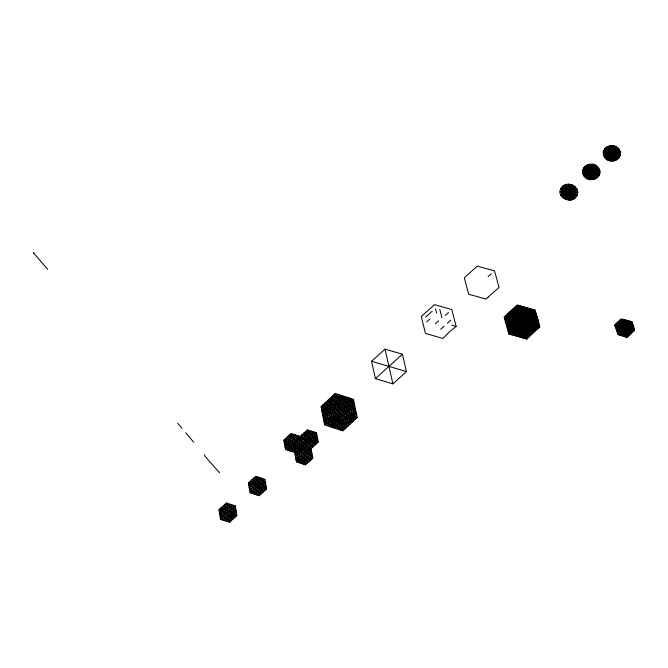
<?xml version="1.0" encoding="UTF-8"?>
<svg xmlns="http://www.w3.org/2000/svg" width="668" height="668" viewBox="0 0 668 668"><rect width="100%" height="100%" fill="white"/><g stroke="black" fill="none" stroke-linecap="round" stroke-linejoin="round"><path stroke-width="1" d="M592.224 174.323C591.756 175.651 588.867 176.218 589.376 173.88C588.424 168.937 594.094 165.263 598.411 167.668C604.932 176.619 589.61 184.527 584.099 176.16C577.653 167.225 592.883 159.376 598.411 167.668L599.872 173.555L596.274 178.498L589.735 179.583L584.099 176.16L582.68 170.273L586.279 165.355L592.783 164.278L596.666 167.05L599.789 170.499L598.637 176.369L593.151 179.634L586.554 178.364L582.738 173.321L583.924 167.476L589.385 164.236L595.948 165.48C597.284 168.461 596.157 172.035 598.561 174.715L593.593 176.978L591.422 178.957L589.076 176.92L584.091 174.515L585.327 171.985L585.619 166.908L591.096 166.791L594.094 165.505L596.616 170.115L599.087 172.035L595.48 175.859L594.411 178.465L591.339 177.354L585.836 176.82L585.819 174.006L583.982 169.154L586.972 168.278L591.096 164.929L595.297 168.386L598.419 169.346L596.716 174.156L596.916 176.978L593.593 176.978L588.408 178.381L587.139 175.742L583.44 171.826L585.736 169.964L588.124 165.422L593.359 167.217L593.844 168.528L593.769 171.709L591.038 175.534L586.871 172.261L585.736 169.964C588.424 168.612 591.623 170.724 591.405 173.697C592.808 175.943 588.45 176.051 587.139 175.742L586.972 168.278C592.299 167.618 590.554 173.747 593.192 174.615L592.867 175.884L591.339 177.354L585.819 174.006C586.17 171.584 589.894 170.674 590.504 173.354L592.933 173.221L593.819 173.755L594.236 175.074L593.593 176.978L589.593 175.843L588.308 173.68L587.172 170.799L588.859 167.159C592.107 168.069 592.925 171.693 591.79 174.498C593.485 172.16 593.593 168.653 591.096 166.791C586.629 170.716 589.109 177.73 595.48 175.859C596.015 173.271 592.741 171.334 590.988 173.446C590.779 170.59 587.022 169.814 585.327 171.985L588.182 174.991L589.076 176.92L596.716 174.156C595.831 171.392 592.032 170.941 590.504 173.354L589.276 174.465L590.562 175.609L595.422 172.377L596.616 170.115C592.165 167.618 590.771 173.463 588.308 173.68L588.182 174.991L594.236 175.074L597.117 172.144C593.009 167.927 591.197 174.365 588.057 172.661L587.23 173.73L591.238 176.152L595.13 173.839L595.297 168.386C591.906 168.044 589.719 171 589.36 174.039C589.577 172.085 592.85 173.237 591.706 174.933L589.953 175.15L588.057 172.661L588.065 169.572C590.195 167.76 593.76 168.419 595.063 170.908C594.019 174.607 588.383 177.354 588.266 171.634C589.919 167.91 596.265 171.517 593.192 174.615L589.66 175.267L588.591 172.478C592.658 166.399 596.207 177.788 588.976 174.557C588.566 167.91 596.474 174.582 590.078 175.517C586.821 171.693 594.036 170.95 592.24 175.183C590.621 176.185 588.274 172.394 589.585 174.749M177.696 423.278L181.955 428.288M577.16 195.34L571.441 193.954L567.767 195.641L565.88 191.799L560.569 188.91C556.528 198.839 573.027 204.75 577.16 195.34C581.127 185.437 564.719 179.567 560.569 188.91M566.973 194.58L567.382 193.394L568.802 193.161L569.629 194.271L568.702 195.582C557.755 189.036 579.381 188.56 568.81 196.4L568.969 200.216M567.074 195.014C565.395 189.929 573.536 193.419 568.251 195.741C570.105 193.069 573.612 196.476 575.265 197.945M562.615 197.745C563.75 196.91 567.149 193.052 567.767 195.641M567.065 194.146L567.357 192.977L566.514 190.931L562.464 186.33M567.399 195.432A1.261 1.136 8.6 0 1 567.833 193.503A1.261 1.136 8.6 0 1 569.47 194.856A1.261 1.136 8.6 0 1 567.399 195.432C567.215 191.983 562.556 192.092 559.926 191.983M567.332 193.778L567.625 191.023L565.328 184.627M610.485 156.162L608.907 155.118C611.27 154.993 612.756 149.056 617.199 151.544L616.005 153.799L611.704 156.78L610.56 156.571L609.608 155.31L610.076 154.968C613.266 152.638 612.548 159.26 609.901 156.395C608.698 151.277 613.967 146.401 618.977 149.114C625.54 158.007 610.26 165.781 604.765 157.539C598.286 148.663 613.475 140.948 618.977 149.114L620.472 154.934L616.923 159.836L610.41 160.913L604.765 157.539L603.304 151.719L606.861 146.851L613.341 145.774L617.232 148.513L620.372 151.92L619.261 157.715L613.817 160.955L607.229 159.71L603.388 154.734L604.523 148.947L609.951 145.741L616.506 146.96C617.85 149.908 616.748 153.456 619.169 156.087L614.234 158.341L612.088 160.295L609.725 158.283L604.749 155.911L605.96 153.406L606.218 148.388L611.671 148.263L614.652 146.985L617.199 151.544L619.679 153.44L616.105 157.231L615.061 159.802L611.988 158.717L606.502 158.182L606.46 155.41L604.598 150.609L607.571 149.741L611.663 146.426L615.871 149.841L618.994 150.776L617.324 155.544L617.549 158.324L614.234 158.341L609.074 159.727L607.78 157.13L604.081 153.248L606.344 151.419L608.698 146.918L613.925 148.688L614.677 151.11L614.335 153.156L611.554 157.013L607.855 155.151L605.96 153.406C607.646 151.235 611.387 152.112 611.487 154.959L612.214 156.421C613.733 153.882 614.468 150.308 611.671 148.263C607.204 152.621 609.508 158.9 616.105 157.231C616.589 154.567 613.207 152.838 611.487 154.959C607.229 157.932 612.331 147.97 615.871 149.841C617.574 153.014 609.383 160.028 610.218 154.341L611.788 154.074L612.598 154.784L611.955 156.78L606.46 155.41L607.488 153.698L607.571 149.741C612.999 149.073 610.97 155.402 613.783 156.036L613.483 157.272L611.988 158.717L608.815 156.387L606.344 151.419C609.041 150.058 612.214 152.237 611.905 155.201L612.99 154.675L614.401 155.185L614.844 156.462L614.234 158.341L607.78 157.13L607.855 155.151L608.648 154.099C611.88 155.911 613.282 149.34 617.708 153.548L611.863 157.539L609.725 158.283L607.771 152.254L609.441 148.638C614.059 149.582 612.08 154.918 612.832 156.596L610.218 157.231L607.488 153.698L609.508 153.164L611.011 154.867C612.539 152.454 616.364 152.747 617.324 155.544L611.863 157.539L609.575 155.978L608.657 151.035C612.038 147.653 618.635 152.763 614.844 156.462L610.185 156.763L609.433 154.617C609.575 151.294 615.286 153.415 612.94 155.936L611.078 157.097L608.648 154.099C608.857 149.24 617.224 152.329 613.783 156.036L610.594 157.005C607.462 154.116 613.692 151.761 612.773 155.778M567.733 193.536L568.217 193.461L568.518 191.507L568.727 184.067M577.778 192.259C575.073 192.468 571.115 191.916 569.495 194.613L568.702 193.553L572.142 184.727M565.537 199.548L567.783 195.048L569.979 194.947L572.384 199.657M569.111 193.803L571.215 190.422L575.065 186.514M568.819 195.114C569.595 195.223 567.733 195.19 569.846 195.398L568.501 195.173L570.706 195.365L568.894 197.619C559.792 197.803 562.723 183.758 570.998 187.366C577.636 190.196 573.653 197.002 568.952 199.256C559.183 199.816 558.698 184.393 568.735 185.053C578.162 185.378 578.972 196.843 570.681 199.941L568.952 199.256L573.829 198.797L570.681 199.941M569.395 194.179L572.008 191.491L577.043 189.161M569.136 195.415C571.758 193.369 566.74 191.123 567.007 194.229M571.599 196.158L571.157 197.252L568.894 197.619L571.958 198.763L572.643 197.302C567.967 197.995 560.711 192.384 567.057 188.91C572.902 186.447 575.499 196.576 568.81 196.4L568.702 195.582L571.599 196.158L569.821 196.801M590.203 174.983L589.276 173.763C589.318 171.743 592.817 172.402 592.082 174.306L591.439 175.292L590.161 174.866M568.735 195.657L568.977 195.156M312.866 458.19L285.587 449.564L307.355 429.933L316.407 432.755L318.26 442.132L296.45 461.922L305.568 464.819L307.397 463.191L312.866 458.19L307.355 429.933M220.507 519.32L227.563 512.381L235.32 505.935L236.889 515.562L229.508 522.259L220.507 519.32L218.962 509.651L226.369 502.987L235.32 505.935M250.082 492.742L264.887 479.348L266.599 488.984L259.184 495.714L250.082 492.742L248.421 483.089L251.986 479.616L255.819 476.418L264.887 479.348M285.587 449.564L283.833 440.154L291.098 433.624L318.26 442.132M321.083 406.653L335.177 393.469L353.389 399.305L357.188 417.442L343.001 430.793L340.688 430.117L324.631 424.84L321.083 406.653L357.188 417.442M526.693 339.068L539.761 326.969L537.481 317.826L534.918 309.977L517.207 305.042L504.198 316.966L508.849 334L526.693 339.068L517.207 305.042M627.035 337.474L634.6 330.259L633.381 325.667L631.861 321.642L621.031 319.062L614.61 325.116L618.025 334.618L627.035 337.474L621.031 319.062M618.025 334.618L631.861 321.642M296.45 461.922L294.655 452.428L316.407 432.755M508.849 334L534.918 309.977M440.746 329.299L444.053 326.285M392.926 383.858L406.453 371.575L402.395 354.232L385.01 349.139L371.55 361.246L375.416 378.631L392.926 383.858L385.01 349.139M435.319 323.805L438.625 320.799M447.36 323.279L450.658 320.289M375.416 378.631L402.395 354.232M445.247 315.488L448.529 312.515M491.322 273.822L488.108 276.585M425.583 317.166L432.188 311.221M426.66 321.943L429.967 318.962M324.631 424.84L353.389 399.305M612.239 156.254L611.312 156.554C602.745 149.766 621.349 152.98 611.086 156.387M591.714 174.774L590.762 175.091M456.119 326.427L449.506 331.796L442.892 338.442L425.424 333.407L421.299 316.49L434.467 304.65L451.81 309.551L456.119 326.427L451.743 325.182M611.863 156.462L612.331 156.178M569.979 194.947L567.691 195.156M569.445 195.824L570.706 195.365M570.23 198.171L572.643 197.302M560.644 195.089L564.811 193.937L566.907 194.196M568.418 195.248L569.579 195.181C575.181 191.298 563.258 188.935 566.881 194.655L567.858 195.139M611.738 156.395L612.289 156.32M594.411 178.465L596.274 178.498M609.942 155.736L611.145 156.471M614.61 325.116L630.174 328.689L634.6 330.259M611.521 156.454L610.068 155.903M504.198 316.966L529.482 323.395L539.761 326.969M568.217 193.461L568.702 193.553M283.833 440.154L311.012 448.712M248.421 483.089L266.599 488.984M371.55 361.246L406.453 371.575M218.962 509.651L236.889 515.562M33.843 252.98L33.408 252.78L47.678 269.354M219.521 472.752L209.735 461.68A15.314 0.785 49 0 1 208.708 460.544L205.46 456.661A8.868 0.459 49 0 1 204.876 455.835L204.433 454.891M193.728 442.224L185.729 432.755M567.382 194.847L566.664 194.029C567.625 186.163 574.48 197.862 567.115 194.689M439.811 309.376L441.932 317.801M435.511 308.825L436.555 313.025M343.001 430.793L335.177 393.469M305.568 464.819L300.124 436.454M294.655 452.428L291.098 433.624M259.184 495.714L255.819 476.418M229.508 522.259L226.369 502.987M573.845 192.451C573.754 198.454 563.85 198.145 563.725 192.292C563.834 186.314 573.703 186.623 573.845 192.451M575.682 192.292C575.557 200.417 562.155 199.991 561.988 192.083C562.147 183.992 575.482 184.41 575.682 192.292M572.309 192.735C572.242 197.002 565.203 196.784 565.111 192.626C565.186 188.368 572.209 188.593 572.309 192.735M616.656 154.508C615.428 160.036 606.035 158.299 606.936 152.688C608.172 147.177 617.541 148.906 616.656 154.508M618.443 154.634C616.781 162.107 604.064 159.761 605.283 152.162C606.97 144.714 619.628 147.052 618.443 154.634M615.144 154.575C604.381 164.637 608.865 141.324 615.144 154.575M596.065 173.104C594.821 178.69 585.352 176.92 586.32 171.242C587.573 165.681 597.008 167.443 596.065 173.104M597.835 173.237C596.165 180.794 583.348 178.398 584.659 170.724C586.362 163.201 599.112 165.581 597.835 173.237M594.562 173.154C583.698 183.308 588.349 159.752 594.562 173.154M350.717 417.817L338.367 429.407L331.512 396.892L354.441 403.789L329.399 426.384L324.539 403.28L356.194 412.699L350.717 417.817L351.777 422.619L322.368 413.542L342.183 395.773L348.429 425.883L323.295 417.892L346.583 397.101L350.717 417.817L355.318 419.17L351.151 398.487L324.147 422.41L344.805 429.173L337.557 394.212L321.425 408.891L350.717 417.817M221.3 512.723L219.739 514.477L233.199 518.911L230.836 504.457L221.3 512.723L222.786 520.071L235.72 508.373L224.49 504.674L227.22 521.516L236.489 513.116L220.849 507.964L221.3 512.723L235.019 517.266L233.049 505.183L225.275 511.63L220.123 516.865L231.387 520.556L228.631 503.73L219.354 512.097L221.3 512.723M351.218 420.214L340.688 430.117L333.315 395.172L353.931 401.501L327.028 425.599L322.769 404.942L356.679 415.02L351.218 420.214L321.859 411.196L339.912 394.988L346.625 427.528L323.704 420.08L348.863 397.744L353.506 420.907L351.218 420.214M302.529 439.352L290.029 451.034L287.349 436.738L314.67 445.431L311.864 431.169L302.529 439.352L307.397 463.191L295.882 459.534L317.851 439.736L301.827 434.726L302.529 439.352L316.49 443.769L314.152 431.92L292.342 451.743L289.211 435.127L302.529 439.352M350.274 415.488L336.087 428.689L329.808 398.587L354.917 406.144L338.526 420.422L331.704 427.186L326.368 401.693L355.752 410.511L350.274 415.488M522.201 312.44L506.903 326.877L517.391 329.182L532.271 333.516L524.597 306.971L506.127 324.038L513.634 325.491L534.45 331.495L527.545 307.814L522.201 312.44L511.797 310.002L519.261 336.864L537.882 319.279L509.626 311.989L516.289 336.021L537.064 316.457L529.515 314.954L522.201 312.44L520.155 305.835L504.966 319.788L528.789 325.85L537.648 328.739L531.962 309.125L508.072 331.144L528.931 336.814L522.201 312.44M522.601 313.851L507.288 328.297L517.792 330.61L531.16 334.593L523.119 306.57L505.743 322.619L514.727 324.481L535.519 330.56L529.014 308.24L522.601 313.851L510.711 310.996L517.775 336.438L537.481 317.826L522.601 313.851M302.136 436.989L287.766 450.299L285.545 438.425L312.833 447.092L309.585 430.501L302.136 436.989M522.994 315.263L507.68 329.725L530.05 335.687L521.633 306.203L505.35 321.208L515.805 323.546L536.588 329.633L530.492 308.691L522.994 315.263M512.899 328.13L508.457 332.572L527.812 337.95L518.677 305.443L504.582 318.377L528.396 324.389L538.7 327.854L533.44 309.56L512.899 328.13M514.778 329.975L510.335 334.417L505.284 315.972L524.63 320.715L539.385 325.416L525.207 338.643L516.122 306.027L535.344 311.263L514.778 329.975M525.39 323.696L513.308 335.219L507.455 313.977L538.642 322.31L522.234 337.757L513.959 308.015L536.22 313.81L525.39 323.696M515.17 331.411L511.822 334.827L506.369 314.97L525.716 319.713L539.009 323.863L523.72 338.208L515.045 307.021L535.786 312.532L515.17 331.411M517.049 333.265L514.803 335.612L508.54 312.983L538.266 320.782L520.748 337.307L512.874 309.008L536.646 315.121L517.049 333.265M521.8 311.063L506.511 325.458L512.531 326.569L533.365 332.472L526.067 307.389L521.8 311.063M286.213 443.059L284.551 444.805L311.998 453.355L300.917 463.408L295.59 434.868L286.213 443.059L284.151 442.441L293.31 434.2L298.638 462.665L311.513 450.983L286.213 443.059M286.672 445.481L285.036 447.193L312.449 455.768L303.247 464.135L297.87 435.628L286.672 445.481M250.759 486.112L249.072 487.874L262.9 492.374L260.32 477.72L250.759 486.112L252.254 493.518L265.346 481.67L253.89 477.962L256.854 495.013L266.206 486.538L250.158 481.336L250.759 486.112L264.77 490.671L262.624 478.497L249.54 490.32L261.029 494.07L258.04 477.019L248.705 485.452L250.759 486.112M297.06 455.376L295.39 457.129L309.242 461.521L303.623 433.039L317.392 437.34L297.06 455.376L294.98 454.741L316.908 435.002L305.476 431.428L311.079 459.843L297.06 455.376M624.288 319.454L615.762 327.437L632.521 332.171L628.788 320.84L617.149 331.687L629.281 335.269L624.288 319.454M627.043 327.988L619.587 334.969L615.679 324.105L634.216 328.689L625.599 336.881L619.962 320.064L632.396 322.928L627.043 327.988M324.531 414.227L322.936 415.872L350.174 424.264L344.346 396.558L324.531 414.227M335.495 426.318L333.883 427.971L328.222 400.224L355.351 408.507L335.495 426.318M488.283 296.951L486.095 299.18L481.728 297.911A42.259 12.35 16.8 0 0 477.37 296.642A46.768 13.627 16.9 0 0 473.002 295.465A48.822 15.422 16.9 0 1 468.66 294.287L464.318 277.788L477.236 266.173A37.074 12.617 16.8 0 0 481.561 267.3L494.537 270.916L499.054 287.399L488.283 296.951M622.659 319.254L615.228 326.184L633.573 331.194L630.3 321.3L617.574 333.165L628.154 336.371L622.659 319.254M624.739 320.882L616.263 328.773L631.452 333.19L627.335 320.298L616.714 330.209L630.375 334.209L625.849 319.797L624.739 320.882M628.613 328.339L621.131 335.369L616.748 323.095L633.807 327.161L624.146 336.313L618.894 321.074L632.897 324.272L628.613 328.339M226.669 519.145L225.007 520.789L222.669 506.319L236.105 510.744L226.669 519.145M630.174 328.689L622.651 335.812L617.816 322.085L633.381 325.667L630.174 328.689M256.303 492.617L254.525 494.278L251.986 479.616L265.789 484.083L256.303 492.617"/></g></svg>
